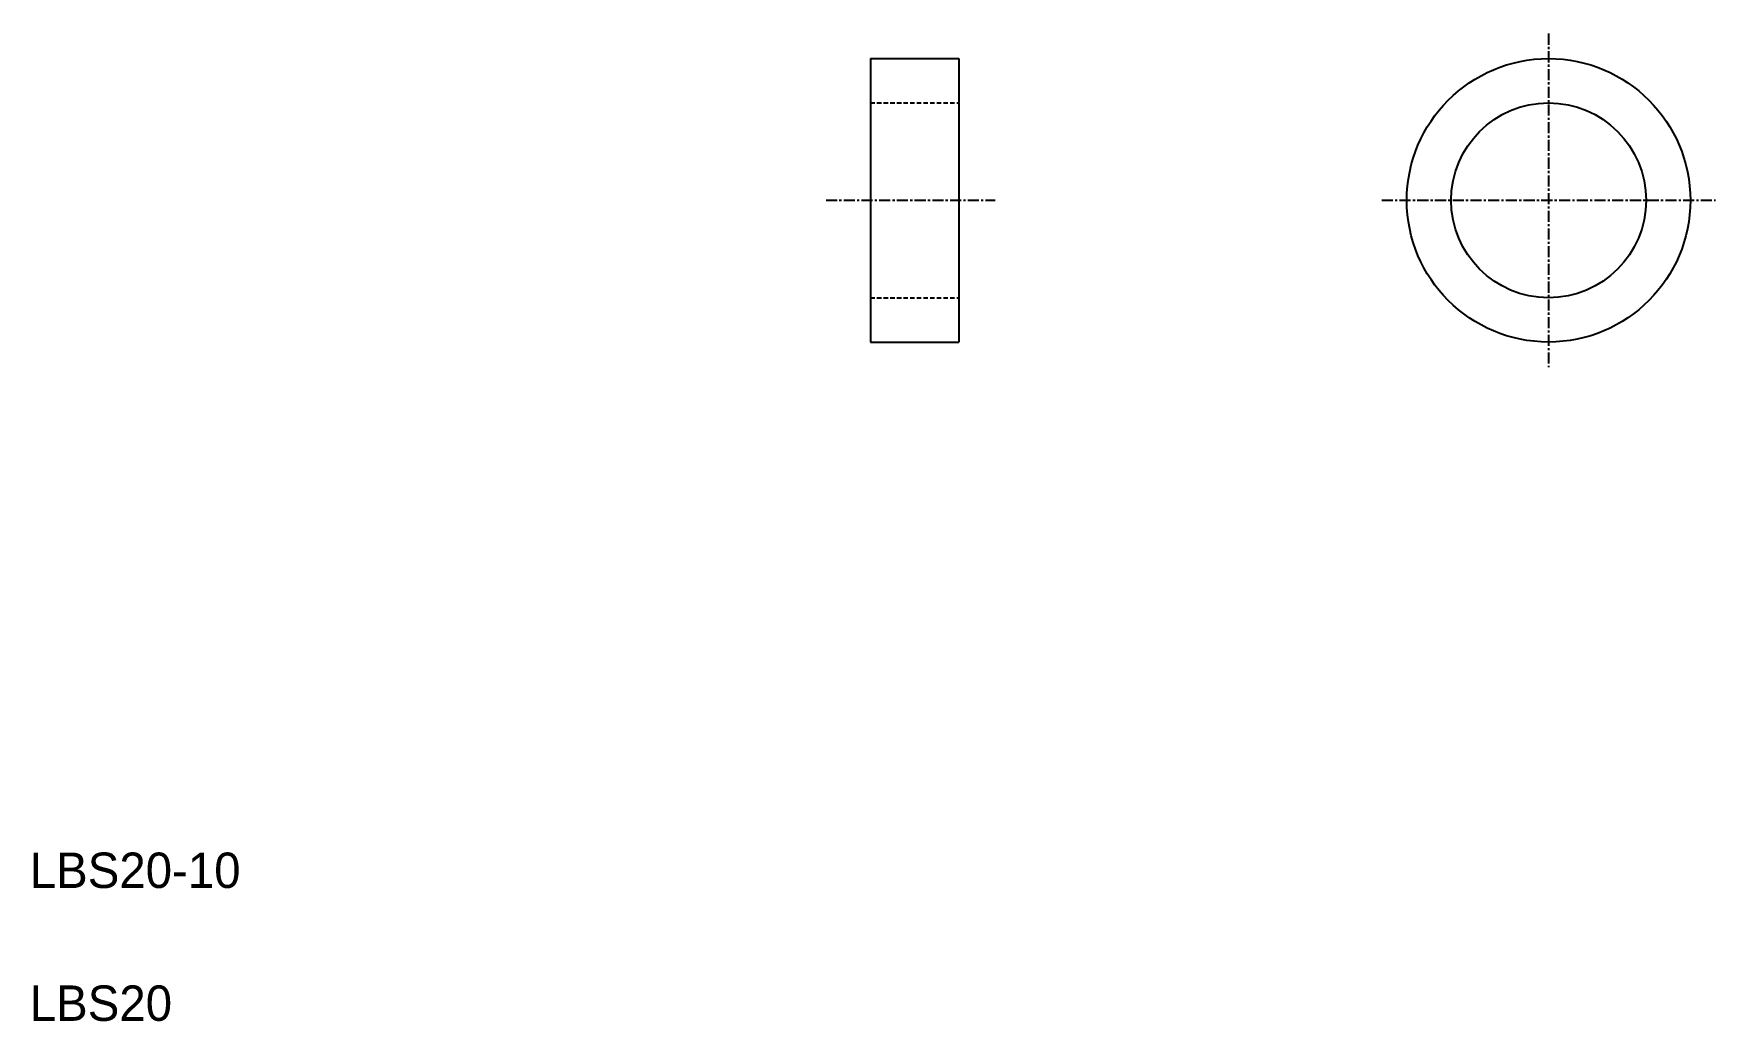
# Model space of a CAD drawing. Extents: x 10 to 200, y 10 to 121.
import ezdxf

# ---------------------------------------------------------------- set-up
doc = ezdxf.new("R2010")
doc.units = 0
doc.linetypes.add('CENTER', pattern=[2, 1.25, -0.25, 0.25, -0.25])
doc.linetypes.add('DASHED', pattern=[0.75, 0.5, -0.25])
doc.layers.get('0').update_dxf_attribs({"linetype": 'CONTINUOUS'})
doc.layers.add('CENTER', color=1, linetype='CENTER')

msp = doc.modelspace()

# ---------------------------------------------------------------- linework, layer by layer
at = {"color": 7, "linetype": 'CONTINUOUS'}
for p, q in [((104.86, 118.63), (104.86, 86.63)), ((104.86, 118.63), (114.86, 118.63)), ((107.36, 118.63), (107.36, 118.63)), ((109.86, 118.63), (109.86, 118.63)), ((114.86, 118.63), (114.86, 86.63)), ((104.86, 86.63), (114.86, 86.63))]:
    msp.add_line(p, q, dxfattribs=at)
at = {"color": 3, "linetype": 'DASHED'}
for p, q in [((104.86, 113.63), (114.86, 113.63)), ((104.86, 91.63), (114.86, 91.63))]:
    msp.add_line(p, q, dxfattribs=at)
at = {"color": 7, "linetype": 'CONTINUOUS'}
for radius in [16, 11]:
    msp.add_circle((181.4, 102.63), radius, dxfattribs=at)
at = {"layer": 'CENTER', "color": 1, "linetype": 'CENTER'}
for p, q in [((181.4, 121.45), (181.4, 83.8)), ((99.86, 102.63), (118.93, 102.63)), ((162.58, 102.63), (200.22, 102.63))]:
    msp.add_line(p, q, dxfattribs=at)

# ---------------------------------------------------------------- texts
for s, p in [('LBS20-10', (10, 25)), ('LBS20', (10, 10))]:
    msp.add_text(s, height=4).set_placement(p)

doc.saveas('drawing.dxf')
